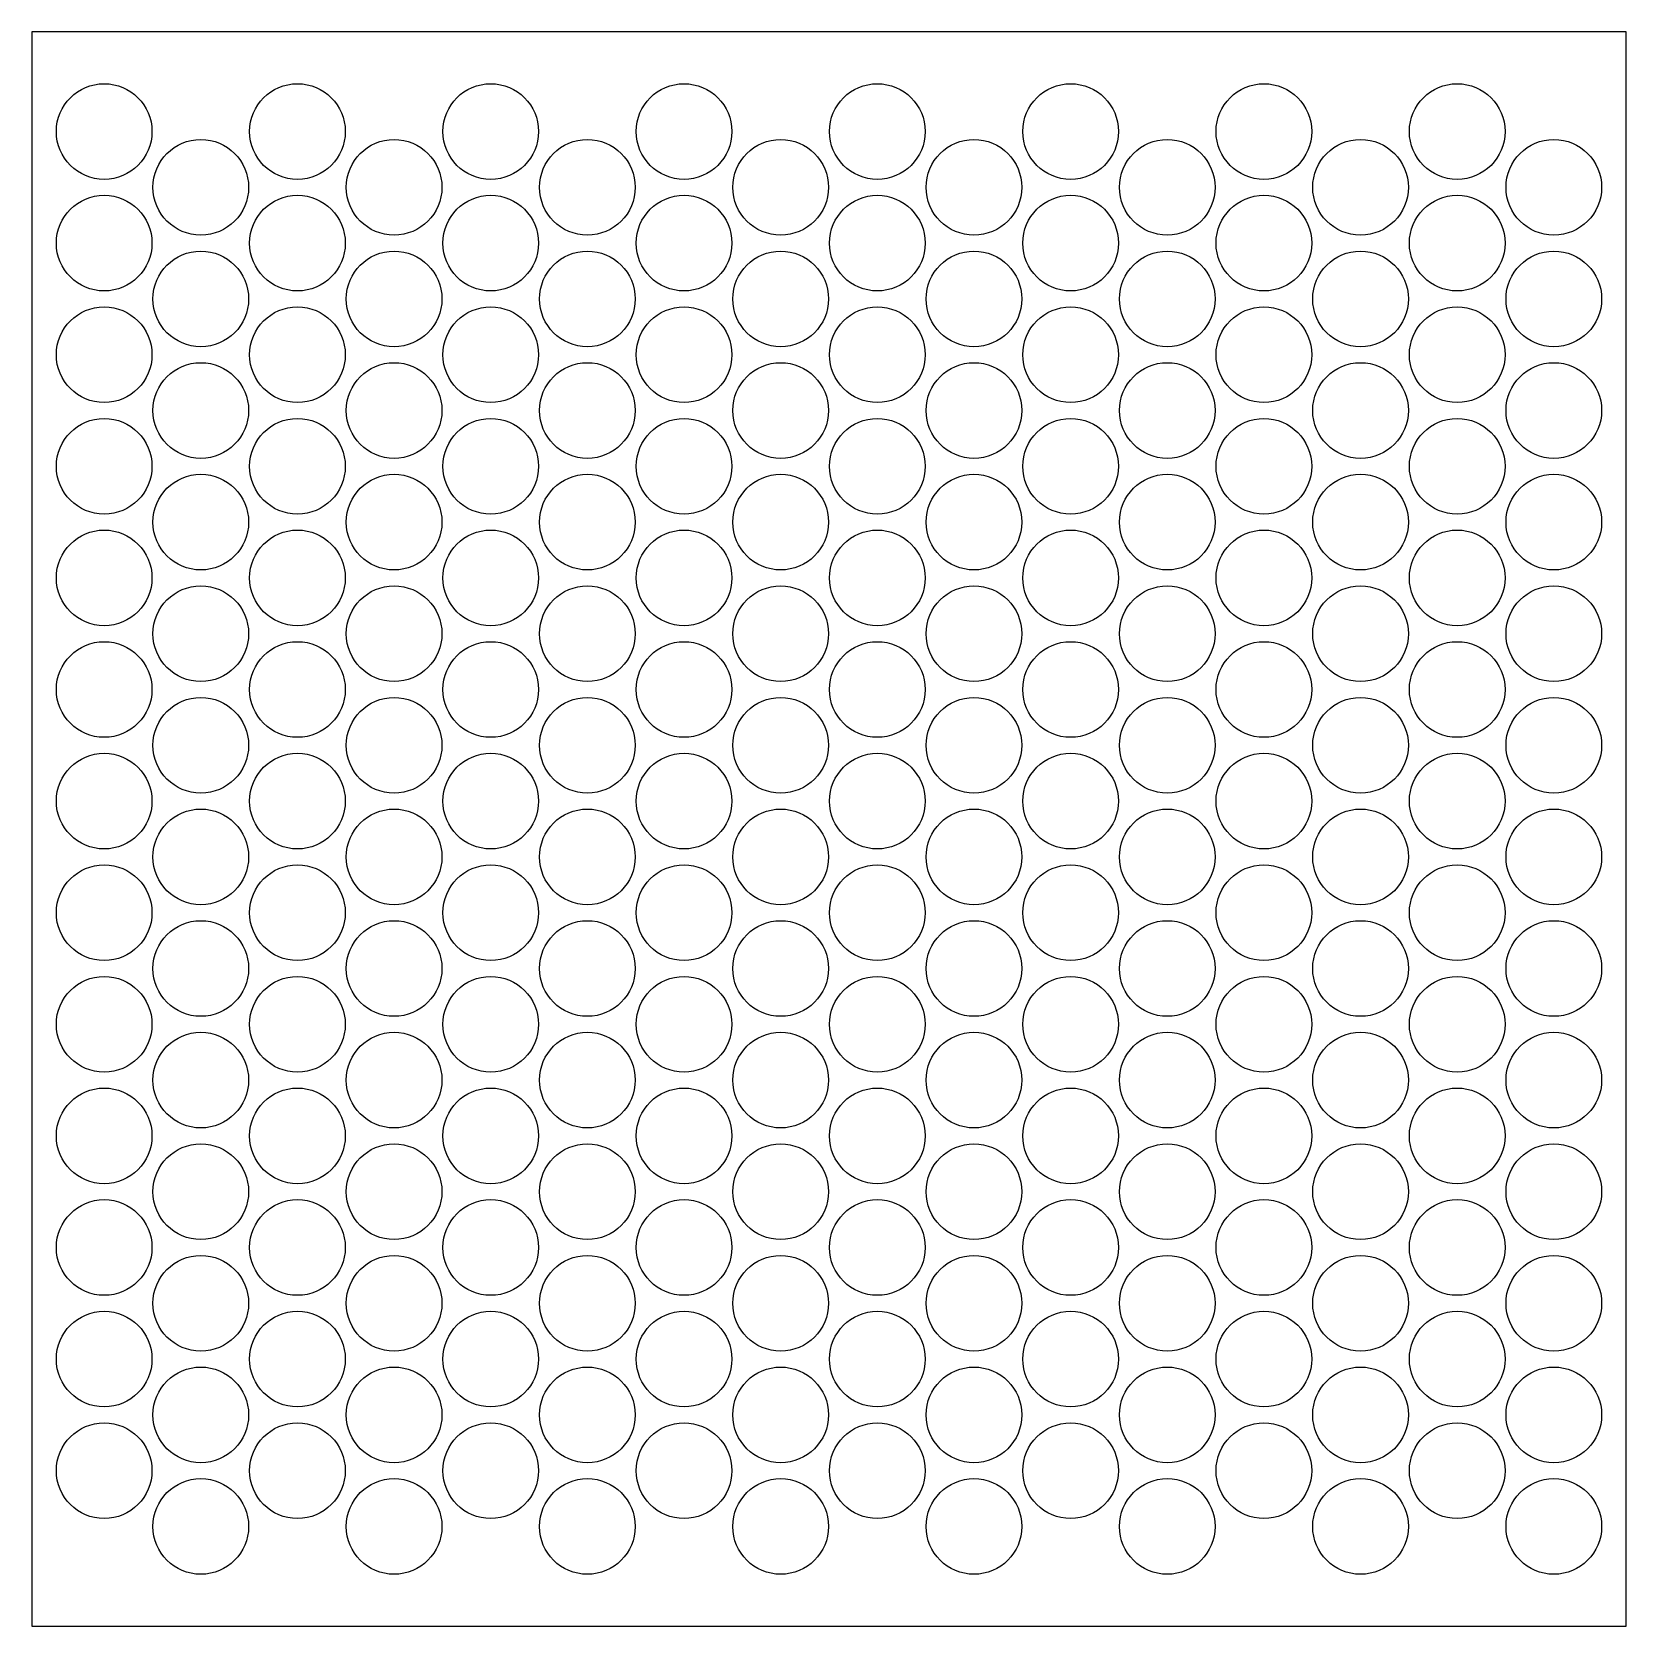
# Model space of a CAD drawing. Header units: millimetres. Extents: x 0 to 5, y 0 to 5.
import ezdxf

# ---------------------------------------------------------------- set-up
doc = ezdxf.new("R2010")
doc.units = ezdxf.units.MM

msp = doc.modelspace()

# ---------------------------------------------------------------- linework, layer by layer
for p, q in [((5, 5), (0, 5)), ((0, 5), (0, 0)), ((5, 0), (5, 5)), ((0, 0), (5, 0))]:
    msp.add_line(p, q)
for centre in [(0.2267, 4.6875), (0.8329, 4.6875), (1.4391, 4.6875), (2.0453, 4.6875), (2.6516, 4.6875), (3.2578, 4.6875), (3.864, 4.6875), (4.4702, 4.6875), (0.5298, 4.5125), (1.136, 4.5125), (1.7422, 4.5125), (2.3484, 4.5125), (2.9547, 4.5125), (3.5609, 4.5125), (4.1671, 4.5125), (4.7733, 4.5125), (0.2267, 4.3375), (0.8329, 4.3375), (1.4391, 4.3375), (2.0453, 4.3375), (2.6516, 4.3375), (3.2578, 4.3375), (3.864, 4.3375), (4.4702, 4.3375), (0.5298, 4.1625), (1.136, 4.1625), (1.7422, 4.1625), (2.3484, 4.1625), (2.9547, 4.1625), (3.5609, 4.1625), (4.1671, 4.1625), (4.7733, 4.1625), (0.2267, 3.9875), (0.8329, 3.9875), (1.4391, 3.9875), (2.0453, 3.9875), (2.6516, 3.9875), (3.2578, 3.9875), (3.864, 3.9875), (4.4702, 3.9875), (0.5298, 3.8125), (1.136, 3.8125), (1.7422, 3.8125), (2.3484, 3.8125), (2.9547, 3.8125), (3.5609, 3.8125), (4.1671, 3.8125), (4.7733, 3.8125), (0.2267, 3.6375), (0.8329, 3.6375), (1.4391, 3.6375), (2.0453, 3.6375), (2.6516, 3.6375), (3.2578, 3.6375), (3.864, 3.6375), (4.4702, 3.6375), (0.5298, 3.4625), (1.136, 3.4625), (1.7422, 3.4625), (2.3484, 3.4625), (2.9547, 3.4625), (3.5609, 3.4625), (4.1671, 3.4625), (4.7733, 3.4625), (0.2267, 3.2875), (0.8329, 3.2875), (1.4391, 3.2875), (2.0453, 3.2875), (2.6516, 3.2875), (3.2578, 3.2875), (3.864, 3.2875), (4.4702, 3.2875), (0.5298, 3.1125), (1.136, 3.1125), (1.7422, 3.1125), (2.3484, 3.1125), (2.9547, 3.1125), (3.5609, 3.1125), (4.1671, 3.1125), (4.7733, 3.1125), (0.2267, 2.9375), (0.8329, 2.9375), (1.4391, 2.9375), (2.0453, 2.9375), (2.6516, 2.9375), (3.2578, 2.9375), (3.864, 2.9375), (4.4702, 2.9375), (0.5298, 2.7625), (1.136, 2.7625), (1.7422, 2.7625), (2.3484, 2.7625), (2.9547, 2.7625), (3.5609, 2.7625), (4.1671, 2.7625), (4.7733, 2.7625), (0.2267, 2.5875), (0.8329, 2.5875), (1.4391, 2.5875), (2.0453, 2.5875), (2.6516, 2.5875), (3.2578, 2.5875), (3.864, 2.5875), (4.4702, 2.5875), (0.5298, 2.4125), (1.136, 2.4125), (1.7422, 2.4125), (2.3484, 2.4125), (2.9547, 2.4125), (3.5609, 2.4125), (4.1671, 2.4125), (4.7733, 2.4125), (0.2267, 2.2375), (0.8329, 2.2375), (1.4391, 2.2375), (2.0453, 2.2375), (2.6516, 2.2375), (3.2578, 2.2375), (3.864, 2.2375), (4.4702, 2.2375), (0.5298, 2.0625), (1.136, 2.0625), (1.7422, 2.0625), (2.3484, 2.0625), (2.9547, 2.0625), (3.5609, 2.0625), (4.1671, 2.0625), (4.7733, 2.0625), (0.2267, 1.8875), (0.8329, 1.8875), (1.4391, 1.8875), (2.0453, 1.8875), (2.6516, 1.8875), (3.2578, 1.8875), (3.864, 1.8875), (4.4702, 1.8875), (0.5298, 1.7125), (1.136, 1.7125), (1.7422, 1.7125), (2.3484, 1.7125), (2.9547, 1.7125), (3.5609, 1.7125), (4.1671, 1.7125), (4.7733, 1.7125), (0.2267, 1.5375), (0.8329, 1.5375), (1.4391, 1.5375), (2.0453, 1.5375), (2.6516, 1.5375), (3.2578, 1.5375), (3.864, 1.5375), (4.4702, 1.5375), (0.5298, 1.3625), (1.136, 1.3625), (1.7422, 1.3625), (2.3484, 1.3625), (2.9547, 1.3625), (3.5609, 1.3625), (4.1671, 1.3625), (4.7733, 1.3625), (0.2267, 1.1875), (0.8329, 1.1875), (1.4391, 1.1875), (2.0453, 1.1875), (2.6516, 1.1875), (3.2578, 1.1875), (3.864, 1.1875), (4.4702, 1.1875), (0.5298, 1.0125), (1.136, 1.0125), (1.7422, 1.0125), (2.3484, 1.0125), (2.9547, 1.0125), (3.5609, 1.0125), (4.1671, 1.0125), (4.7733, 1.0125), (0.2267, 0.8375), (0.8329, 0.8375), (1.4391, 0.8375), (2.0453, 0.8375), (2.6516, 0.8375), (3.2578, 0.8375), (3.864, 0.8375), (4.4702, 0.8375), (0.5298, 0.6625), (1.136, 0.6625), (1.7422, 0.6625), (2.3484, 0.6625), (2.9547, 0.6625), (3.5609, 0.6625), (4.1671, 0.6625), (4.7733, 0.6625), (0.2267, 0.4875), (0.8329, 0.4875), (1.4391, 0.4875), (2.0453, 0.4875), (2.6516, 0.4875), (3.2578, 0.4875), (3.864, 0.4875), (4.4702, 0.4875), (0.5298, 0.3125), (1.136, 0.3125), (1.7422, 0.3125), (2.3484, 0.3125), (2.9547, 0.3125), (3.5609, 0.3125), (4.1671, 0.3125), (4.7733, 0.3125)]:
    msp.add_circle(centre, 0.15)

doc.saveas('drawing.dxf')
